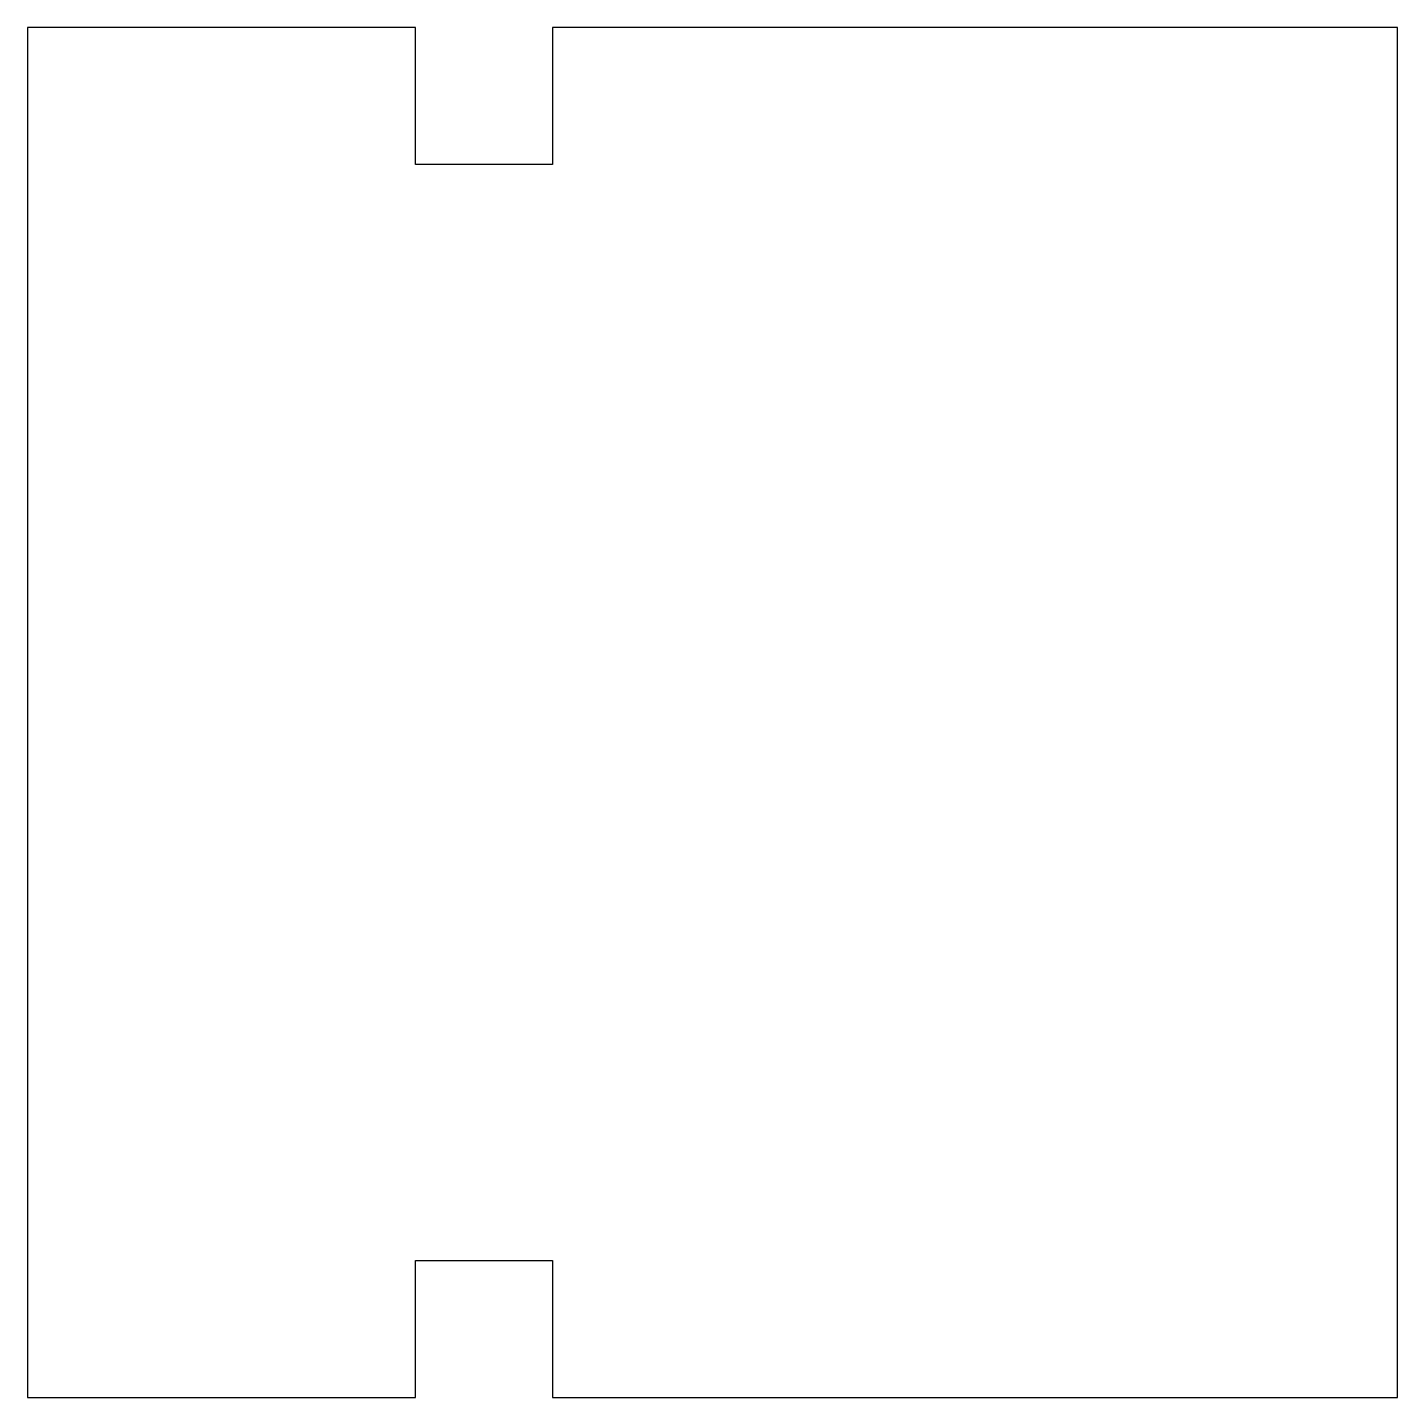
# Model space of a CAD drawing. Header units: millimetres. Extents: x -45 to 5, y -12.5 to 37.5.
import ezdxf

# ---------------------------------------------------------------- set-up
doc = ezdxf.new("R2010")
doc.units = ezdxf.units.MM
doc.layers.get('0').update_dxf_attribs({"linetype": 'CONTINUOUS'})

msp = doc.modelspace()

# ---------------------------------------------------------------- linework, layer by layer
msp.add_lwpolyline([(5, -12.5), (5, 37.5), (-25.833, 37.5), (-25.833, 32.5), (-30.833, 32.5), (-30.833, 37.5), (-45, 37.5), (-45, -12.5), (-30.833, -12.5), (-30.833, -7.5), (-25.833, -7.5), (-25.833, -12.5)], close=True)

doc.saveas('drawing.dxf')
